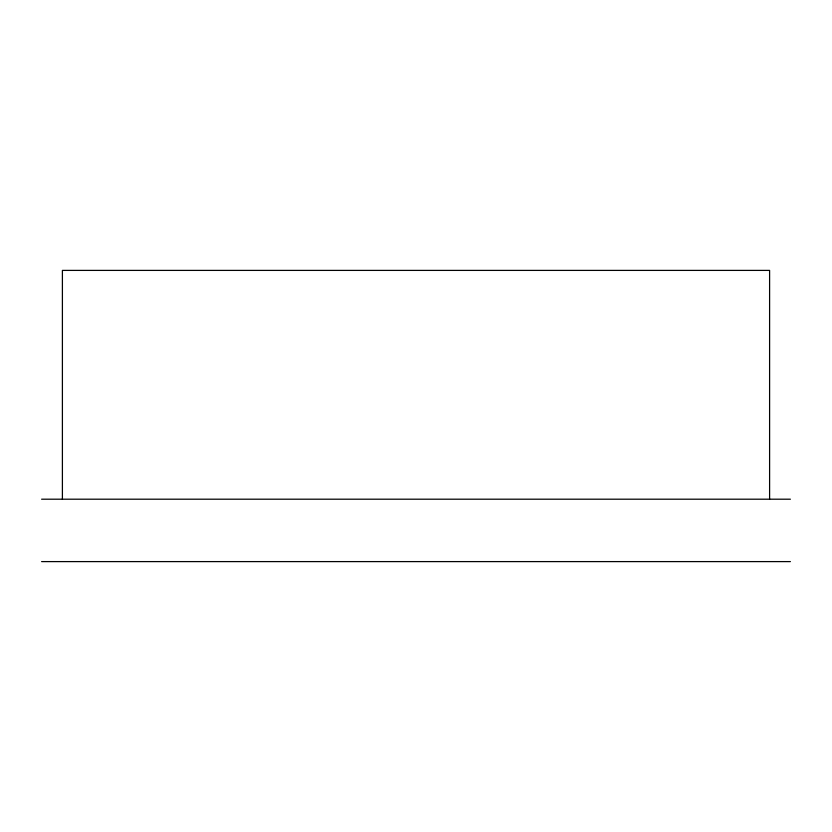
<?xml version="1.0" encoding="UTF-8"?>
<svg xmlns="http://www.w3.org/2000/svg" width="832" height="832" viewBox="0 0 832 832"><rect width="100%" height="100%" fill="white"/><g stroke="black" fill="none" stroke-linecap="round" stroke-linejoin="round"><path stroke-width="1.25" d="M41.6 499.2L790.4 499.2M41.6 561.6L790.4 561.6M769.6 499.2L769.6 270.4L62.4 270.4L62.4 499.2"/></g></svg>
